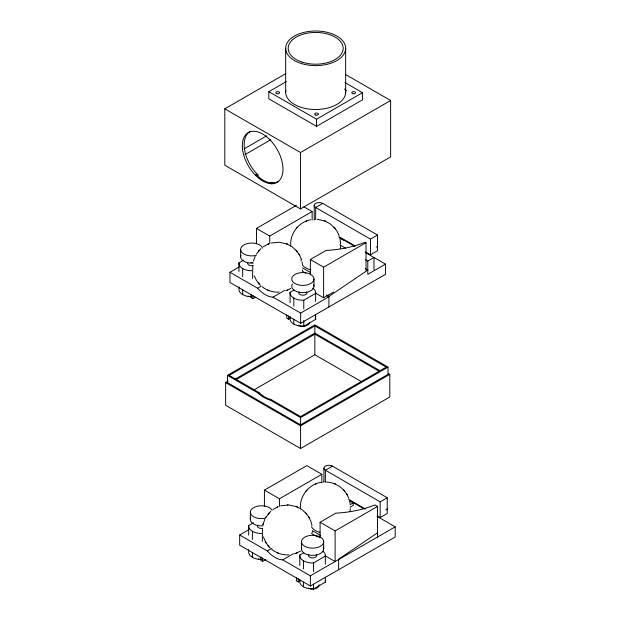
<?xml version="1.0" encoding="UTF-8"?>
<svg xmlns="http://www.w3.org/2000/svg" width="620" height="620" viewBox="0 0 620 620"><rect width="100%" height="100%" fill="white"/><g stroke="black" fill="none" stroke-linecap="round" stroke-linejoin="round"><path stroke-width="0.93" d="M252.712 266.174L252.828 269.878M262.43 528.899L262.554 532.603M312.232 532.603L312.325 531.611M340.605 245.923L340.272 248.612M350.323 508.656L349.99 511.337M302.428 270.584L302.513 269.878M262.996 524.536L264.872 519.079M262.942 524.814L263.144 523.846M253.425 261.113L255.153 256.354M265.654 517.599L270.7 511.306M265.771 517.39L266.12 516.786M256.401 254.053L260.981 248.581M310.651 219.736C298.716 221.937 289.656 233.817 290.733 245.923M321.067 482.329C308.822 484.228 299.344 496.295 300.46 508.656M258.292 251.387L258.765 250.844M258.889 250.705L259.346 250.178M296.29 228.431L296.763 227.889M296.887 227.749L297.344 227.222M268.01 514.12L268.491 513.577M268.607 513.438L269.065 512.911M306.009 491.164L306.481 490.621M306.606 490.474L307.063 489.955M328.925 306.962L328.925 296.445L367.8 270.072L365.304 268.63M377.526 532.805L338.644 559.178L338.644 569.695M263.361 246.69L268.863 243.784L268.351 243.993M273.079 509.415L278.07 506.726M290.764 288.455L285.828 290.796M300.491 551.18L294.175 553.954M345.704 74.57L390.623 100.502L390.623 156.899L300.506 208.924L224.804 165.222L224.804 108.825L285.719 73.656M344.922 82.553L362.499 92.698L362.499 99.843L316.549 126.372L268.84 98.82L268.84 91.683L286.378 81.553M244.218 148.816L266.678 135.842M244.939 154.643L270.769 139.725M268.84 91.683L316.549 119.226L362.499 92.698M255.587 174.669L257.238 175.623L258.145 175.103A28.745 16.593 60 0 1 250.457 131.355M224.804 108.825L300.506 152.536L390.623 100.502M257.238 175.623A28.745 16.593 60 0 0 269.871 182.916L270.777 182.396A28.745 16.593 60 0 0 278.775 181.366M256.463 243.706L256.463 228.4L296.383 205.352M365.474 251.929L370.45 254.804L377.526 250.728L377.526 235.034L322.741 203.406L315.665 207.483L315.665 219.488M256.463 228.4L269.723 236.057L312.131 211.567L312.131 220.178M238.963 271.49L238.963 262.818L243.706 260.075M365.513 252.588L385.477 264.112L385.477 274.319L300.646 323.291L229.958 282.48L229.958 272.273L239.103 266.995M229.958 272.273L257.602 288.23L261.136 286.192M310.364 274.823L310.364 259.524L326.12 250.426A79.972 46.175 0 0 0 365.196 242.203L366.033 242.684L366.033 270.428M251.077 294.252L251.077 297.654L252.844 298.677L255.347 297.228M322.741 203.406A4.999 2.883 0 0 0 315.665 203.406A4.999 2.883 0 0 0 315.665 207.483L370.45 239.119L377.526 235.034M310.364 259.524L323.625 267.173L366.033 242.684M257.602 288.23A24.994 14.431 60 0 0 273.009 297.127L284.789 290.323M290.083 302.785L290.083 292.33L294.035 290.044M365.335 259.625L367.8 261.051L373.984 257.478L373.984 269.801M290.083 292.33A12.811 7.393 0 0 0 303.777 300.235L315.634 293.392A12.811 7.393 0 0 0 312.759 288.168M315.34 292.997L323.625 297.786L333.599 292.02M286.727 314.836L286.727 318.238L288.494 319.261L290.083 318.347A12.811 7.393 0 0 0 303.777 326.252L315.634 319.409L315.634 314.534M273.009 297.127L300.646 313.085L328.925 296.763L326.407 295.314M385.477 264.112L367.8 274.319L367.8 261.051M227.408 375.363L314.851 324.88L388.019 367.125L388.019 374.341L300.576 424.824L227.408 382.579L227.408 375.363L258.067 393.065A28.745 16.593 60 0 0 269.925 399.908L300.576 417.609L388.019 367.125M314.851 325.911L229.199 375.363L258.959 392.553A28.745 16.593 60 0 0 270.816 399.396L300.576 416.578L386.237 367.125L314.851 325.911L314.851 333.126L235.019 379.215M388.143 373.372L389.802 374.341L389.802 397.002L300.576 448.516L225.626 405.248L225.626 382.579L228.129 381.137M236.011 379.673L314.851 334.157L379.425 371.434M253.626 390.112L314.851 354.764L360.972 381.385M258.067 393.065L258.959 392.553M269.925 399.908L270.816 399.396M225.626 382.579L300.576 425.855L389.802 374.341M264.422 506.37L264.422 490.11L306.83 465.62L321.858 474.292L321.858 482.903M377.681 516.096L380.176 517.537L387.244 513.453L387.244 497.759L332.46 466.132L325.392 470.216L325.392 482.213M264.422 490.11L279.442 498.782L321.858 474.292M248.682 535.184L248.682 525.543L253.425 522.807M376.898 516.274L395.196 526.837L395.196 537.044L310.364 586.016L239.677 545.205L239.677 535.006L248.829 529.72M239.677 535.006L267.321 550.963L272.033 548.243M350.067 504.688L353.222 502.867L353.222 505.416L350.067 507.238M320.091 537.556L320.091 522.249L335.839 513.151A79.972 46.175 0 0 0 374.914 504.928L377.526 506.432L377.526 537.044M260.795 556.985L260.795 560.387L262.562 561.402L265.903 559.48M332.46 466.132A4.999 2.883 0 0 0 325.392 466.132A4.999 2.883 0 0 0 325.392 470.216L380.176 501.844L387.244 497.759M267.321 550.963A24.994 14.431 60 0 0 282.728 559.86L293.33 553.738M320.091 522.249L335.11 530.921L377.526 506.432M299.801 565.518L299.801 555.055L303.754 552.777M299.801 555.055A12.811 7.393 0 0 0 313.495 562.96L325.353 556.117A12.811 7.393 0 0 0 322.873 551.188M296.453 577.569L296.453 580.971L298.22 581.986L299.801 581.072A12.811 7.393 0 0 0 313.495 588.985L325.353 582.141L325.353 577.259M282.728 559.86L310.364 575.817L395.196 526.837M305.668 221.317L306.226 221.092M306.342 221.038L306.861 220.828M267.677 244.272L268.228 244.047M286.479 290.555L287.672 290.075M315.394 484.042L315.944 483.817M316.06 483.771L316.58 483.561M277.396 506.997L277.946 506.772M296.205 553.288L297.391 552.808M280.612 505.85L288.85 504.959L296.716 506.726M271.304 243.009L279.132 242.226L286.998 243.993M323.206 482.05L323.927 482.004M262.159 286.765C266.91 290.54 273.071 292.493 279.132 292.121M288.85 554.846C282.79 555.226 276.629 553.273 271.878 549.49M288.075 504.928L287.393 504.92M326.12 481.972L330.406 482.461L334.715 483.771M317.13 219.271L324.996 221.038M325.113 221.092L329.987 223.727L334.451 227.749M287.114 244.047L291.989 246.69L296.461 250.705M334.831 483.817L339.706 486.46L344.178 490.474M296.841 506.772L301.708 509.415L306.179 513.438M324.477 220.828L325.671 221.317M286.479 243.784L287.672 244.272M267.677 290.075L268.863 290.555M334.196 483.561L335.389 484.042M296.205 506.517L297.391 506.997M277.396 552.808L278.582 553.288M344.922 89.691L346.596 90.66M256.486 174.15L258.145 175.103M270.777 182.396L273.25 183.83M269.871 182.916L271.529 183.876M303.846 206.786L312.131 211.567M338.908 236.6L354.679 245.706M339.404 237.514L355.051 246.551M339.086 237.584L343.503 240.134M339.806 244.892L345.572 248.217M302.545 267.902L310.713 272.622M326.461 295.027L328.925 296.445M314.851 333.126L380.424 370.985M348.634 499.325L365.234 508.911M349.455 500.433L364.421 509.074M349.541 500.735L353.222 502.867M312.271 530.635L320.439 535.347M325.097 555.753L335.11 561.534L335.11 530.921M260.454 285.285L258.889 283.642M270.173 548.018L268.607 546.367M334.575 227.889L336.939 231.097L339.125 235.6M296.577 250.844L299.29 254.665M254.215 275.792L256.401 280.294L258.765 283.495M344.294 490.621L347.006 494.435M306.296 513.577L309.016 517.39M265.771 542.415L268.491 546.228M333.994 227.222L335.048 228.431M296.004 250.178L297.05 251.387M258.292 282.953L259.346 284.169M343.713 489.955L344.767 491.164M305.722 512.911L306.768 514.12M268.01 545.685L269.065 546.894M299.413 254.874L301.452 259.486M298.949 254.053L299.77 255.494M346.658 493.822L348.843 498.325M347.13 494.644L347.487 495.264M308.667 516.786L310.853 521.281L312 525.512M309.132 517.599L309.488 518.219M263.415 536.912L266.12 543.019M265.298 541.578L265.654 542.206M340.062 238.847L340.659 244.218M302.064 261.803L302.513 264.469M349.781 501.58L350.137 503.541M380.176 501.844L380.176 517.537M370.45 239.119L370.45 254.804M345.658 48.314A29.993 17.314 0 0 1 300.677 63.31A29.993 17.314 0 0 1 300.677 33.317A29.993 17.314 0 0 1 345.658 48.314L345.658 92.186M325.353 556.117L325.353 564.246M323.927 468.17L323.927 481.663M323.694 541.71A11.121 6.425 0 0 1 307.016 547.274A11.121 6.425 0 0 1 307.016 536.153A11.121 6.425 0 0 1 323.694 541.71L323.694 548.956M323.625 267.173L323.625 297.786M316.549 119.226L316.549 126.372M315.634 293.392L315.634 301.522M314.851 334.157L314.851 354.764M314.208 205.445L314.208 219.899A7.812 4.511 0 0 1 314.72 219.62M313.976 278.985A11.121 6.425 0 0 1 297.298 284.541A11.121 6.425 0 0 1 297.298 273.42A11.121 6.425 0 0 1 313.976 278.985L313.976 286.231M313.495 562.96L313.495 571.64M313.495 584.164L313.495 588.985M310.364 575.817L310.364 586.016M303.777 300.235L303.777 308.907M303.777 320.47L303.777 326.252M303.521 560.813L303.521 568.951M303.521 581.955L303.521 586.838M301.452 541.71L301.452 548.956M300.646 313.085L300.646 323.291M300.576 417.609L300.576 424.824M300.576 425.855L300.576 448.516M300.506 152.536L300.506 208.924M299.801 579.483L299.801 581.072M298.22 578.584L298.22 581.986M293.803 298.088L293.803 306.218M293.803 319.23L293.803 324.105M290.083 316.433L290.083 318.347M288.494 315.859L288.494 319.261M285.68 48.314L285.68 92.186M279.442 498.782L279.442 506.432M269.723 236.057L269.723 243.706M262.562 558L262.562 561.402M262.376 541.299L262.376 533.448A12.811 7.393 0 0 1 248.682 525.543M252.844 295.275L252.844 298.677M252.658 278.566L252.658 270.723A12.811 7.393 0 0 1 238.963 262.818M252.402 531.301L252.402 539.439M252.402 552.443L252.402 557.326M250.34 512.197L250.34 519.444M248.682 549.638L248.682 551.56A12.811 7.393 0 0 0 261.663 559.488M242.684 268.576L242.684 276.706M242.684 289.718L242.684 294.593M240.614 249.472L240.614 256.719M238.963 286.905L238.963 288.835A12.811 7.393 0 0 0 251.216 296.755M345.022 88.644A29.993 17.314 0 0 1 317.208 109.484A29.993 17.314 0 0 1 285.836 90.404M310.907 269.754A15.88 9.928 -4.5 0 1 302.475 265.12M301.01 260.857A15.88 9.928 -4.5 0 1 301.204 259.447M306.001 273.219A24.994 14.431 60 0 1 302.366 271.118M261.462 559.449A6.564 3.79 0 0 1 258.276 558.976M262.694 528.31A4.061 2.348 0 0 1 258.587 527.736A4.061 2.348 0 0 1 257.587 525.365M263.043 525.799A11.121 6.425 0 0 1 250.79 517.638M265.344 518.212A11.121 6.425 0 0 1 250.945 514.298A11.121 6.425 0 0 1 258.075 506.083A11.121 6.425 0 0 1 272.133 510.392M319.099 584.784A6.564 3.79 0 0 1 315.658 588.519A6.564 3.79 0 0 1 308.373 588.086M325.237 580.483A12.811 7.393 0 0 1 325.353 582.141M316.301 554.66A4.061 2.348 0 0 1 312.573 557.93A4.061 2.348 0 0 1 308.845 554.66M323.245 547.15A11.121 6.425 0 0 1 312.976 555.373A11.121 6.425 0 0 1 301.708 547.592M387.244 508.989A77.64 44.826 0 0 1 385.841 509.88M319.982 532.34A15.88 9.928 -4.5 0 1 311.442 526.651M319.463 537.176A24.994 14.431 60 0 1 311.465 533.402M251.736 296.724A6.564 3.79 0 0 1 248.023 296.058M253.355 265.5A4.061 2.348 0 0 1 249.015 265.089A4.061 2.348 0 0 1 247.868 262.64M252.572 262.578A4.061 2.348 0 0 1 250.906 262.578M253.324 263.074A11.121 6.425 0 0 1 240.87 255.347M256.362 255.308A11.121 6.425 0 0 1 241.32 251.712A11.121 6.425 0 0 1 248.604 243.311A11.121 6.425 0 0 1 262.609 248.108M309.38 322.842A6.564 3.79 0 0 1 305.048 326.019A6.564 3.79 0 0 1 298.22 325.128M315.224 316.944A12.811 7.393 0 0 1 315.634 319.409M306.582 291.927A4.061 2.348 0 0 1 302.854 295.205A4.061 2.348 0 0 1 299.127 291.927M313.526 284.417A11.121 6.425 0 0 1 302.459 292.648A11.121 6.425 0 0 1 292.438 283.983M377.526 246.256A77.64 44.826 0 0 1 376.123 247.155M242.59 149.598A28.745 16.593 60 0 0 275.466 183.101A28.745 16.593 60 0 0 269.917 139.756A28.745 16.593 60 0 0 242.59 149.598M301.925 62.062A27.489 15.872 0 0 0 343.162 48.314A27.489 15.872 0 0 0 301.925 34.573A27.489 15.872 0 0 0 301.925 62.062M352.726 93.635A1.875 1.085 0 0 0 355.539 92.698A1.875 1.085 0 0 0 352.726 91.76A1.875 1.085 0 0 0 352.726 93.635M276.737 93.635A1.875 1.085 0 0 0 279.55 92.698A1.875 1.085 0 0 0 276.737 91.76A1.875 1.085 0 0 0 276.737 93.635M315.619 115.064A1.875 1.085 0 0 0 318.424 114.126A1.875 1.085 0 0 0 315.619 113.189A1.875 1.085 0 0 0 315.619 115.064"/></g></svg>
